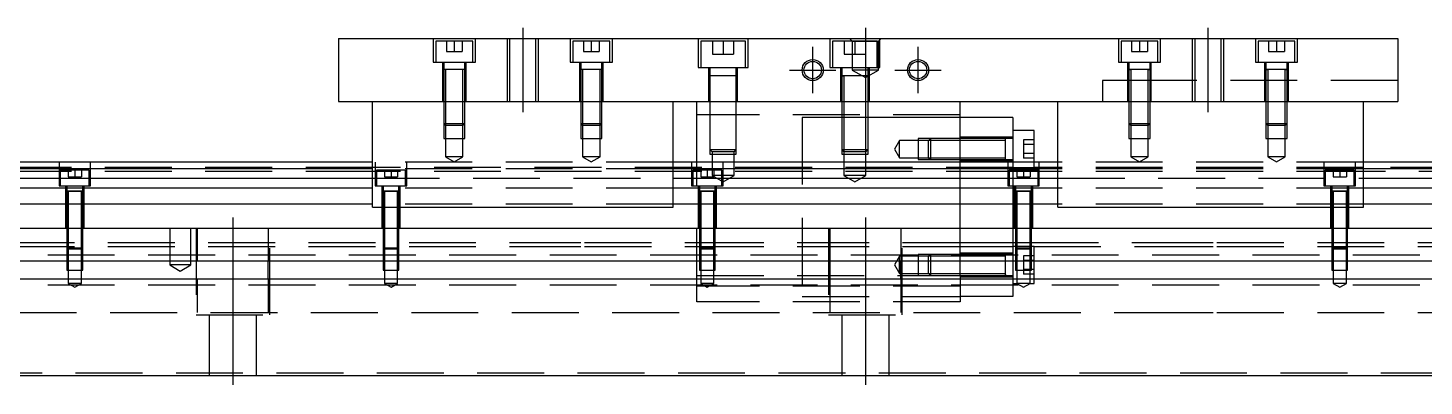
# Model space of a CAD drawing. Extents: x -14 to 1071, y -286 to 102.
# Drawn here: x 251.1 to 516, y -239 to -171 of the extents above; entities that cross this region are included whole.
import ezdxf

# ---------------------------------------------------------------- set-up
doc = ezdxf.new("R2010")
doc.units = 0
doc.linetypes.add('CENTER', pattern=[50.8, 31.75, -6.35, 6.35, -6.35])
doc.linetypes.add('DASHED', pattern=[19.05, 12.7, -6.35])
doc.layers.get('0').update_dxf_attribs({"linetype": 'CONTINUOUS'})
doc.layers.add('CENTER', color=1, linetype='CENTER')

msp = doc.modelspace()

# ---------------------------------------------------------------- linework, layer by layer
at = {"color": 7, "linetype": 'CONTINUOUS'}
for p, q in [((310, -172.99), (310, -184.99)), ((310, -172.99), (511, -172.99)), ((511, -172.99), (511, -184.99)), ((310, -184.99), (511, -184.99)), ((316.5, -204.99), (316.5, -184.99)), ((373.5, -204.99), (373.5, -184.99)), ((378, -196.49), (378, -184.99)), ((428, -196.49), (428, -184.99)), ((446.5, -204.99), (446.5, -184.99)), ((504.5, -204.99), (504.5, -184.99)), ((438, -187.99), (428, -187.99)), ((438, -187.99), (438, -196.49)), ((442, -190.49), (438, -190.49)), ((442, -196.49), (442, -190.49)), ((316.5, -196.49), (0, -196.49)), ((316.5, -197.742272), (0, -197.742272)), ((446.5, -196.49), (373.5, -196.49)), ((446.5, -197.742272), (373.5, -197.742272)), ((820, -196.49), (504.5, -196.49)), ((820, -197.742272), (504.5, -197.742272)), ((0, -199.51668), (316.5, -199.51668)), ((373.5, -199.51668), (446.5, -199.51668)), ((504.5, -199.51668), (820, -199.51668)), ((316.5, -201.413076), (0, -201.413076)), ((261.500006, -201.99), (258.499994, -201.99)), ((259.998804, -201.99), (258.499994, -201.99)), ((261.500006, -201.99), (259.998804, -201.99)), ((321.500006, -201.99), (318.499994, -201.99)), ((319.998804, -201.99), (318.499994, -201.99)), ((321.500006, -201.99), (319.998804, -201.99)), ((446.5, -201.413076), (373.5, -201.413076)), ((381.500006, -201.99), (378.499994, -201.99)), ((379.998804, -201.99), (378.499994, -201.99)), ((381.500006, -201.99), (379.998804, -201.99)), ((441.500006, -201.99), (438.499994, -201.99)), ((439.998804, -201.99), (438.499994, -201.99)), ((441.500006, -201.99), (439.998804, -201.99)), ((501.500006, -201.99), (498.499994, -201.99)), ((499.998804, -201.99), (498.499994, -201.99)), ((501.500006, -201.99), (499.998804, -201.99)), ((820, -201.413076), (504.5, -201.413076)), ((316.5, -204.467372), (0, -204.467372)), ((316.5, -204.99), (373.5, -204.99)), ((446.5, -204.467372), (373.5, -204.467372)), ((446.5, -204.99), (504.5, -204.99)), ((820, -204.467372), (504.5, -204.467372)), ((0, -208.99), (820, -208.99)), ((441.25, -211.74), (441.5, -211.74)), ((436.6, -215.29), (436.6, -213.989994)), ((436.6, -215.99), (436.6, -213.989994)), ((820, -215.29), (0, -215.29)), ((436.6, -215.849954), (436.6, -215.29)), ((436.6, -216.130046), (436.6, -215.849954)), ((820, -218.69), (0, -218.69)), ((436.6, -217.990006), (436.6, -217.98932)), ((0, -236.99), (820, -236.99))]:
    msp.add_line(p, q, dxfattribs=at)
at = {"color": 3, "linetype": 'DASHED'}
for p, q in [((328, -172.99), (328, -177.49)), ((335.5, -173.49), (328.5, -173.49)), ((328.5, -173.49), (328.5, -177.49)), ((330.5, -173.49), (330.5, -175.49)), ((332, -173.49), (332, -175.49)), ((333.5, -173.49), (333.5, -175.49)), ((335.5, -177.49), (335.5, -173.49)), ((336, -177.49), (336, -172.99)), ((342.000006, -172.99), (342.000006, -184.99)), ((342.5, -172.99), (342.5, -184.99)), ((347.5, -184.99), (347.5, -172.99)), ((347.999994, -184.99), (347.999994, -172.99)), ((354, -172.99), (354, -177.49)), ((361.5, -173.49), (354.5, -173.49)), ((354.5, -173.49), (354.5, -177.49)), ((356.5, -173.49), (356.5, -175.49)), ((358, -173.49), (358, -175.49)), ((359.5, -173.49), (359.5, -175.49)), ((361.5, -177.49), (361.5, -173.49)), ((362, -177.49), (362, -172.99)), ((378.25, -172.99), (378.25, -178.49)), ((379.5, -173.49), (378.75, -173.49)), ((378.75, -173.49), (378.75, -178.49)), ((386.5, -173.49), (379.5, -173.49)), ((381, -173.49), (381, -175.99)), ((383, -173.49), (383, -175.49)), ((385, -173.49), (385, -175.99)), ((387.25, -173.49), (386.5, -173.49)), ((387.25, -178.49), (387.25, -173.49)), ((387.75, -178.49), (387.75, -172.99)), ((403.25, -172.99), (403.25, -178.49)), ((412.25, -173.49), (403.75, -173.49)), ((403.75, -173.49), (403.75, -178.49)), ((406, -173.49), (406, -175.99)), ((407, -172.99), (407.5, -173.49)), ((407.5, -173.49), (407.5, -178.99)), ((407.5, -173.49), (412.5, -173.49)), ((408, -173.49), (408, -175.99)), ((410, -173.49), (410, -175.99)), ((412.25, -178.49), (412.25, -173.49)), ((412.5, -173.49), (413, -172.99)), ((412.5, -178.99), (412.5, -173.49)), ((412.75, -178.49), (412.75, -172.99)), ((458, -172.99), (458, -177.49)), ((465.5, -173.49), (458.5, -173.49)), ((458.5, -173.49), (458.5, -177.49)), ((460.5, -173.49), (460.5, -175.49)), ((462, -173.49), (462, -175.49)), ((463.5, -173.49), (463.5, -175.49)), ((465.5, -177.49), (465.5, -173.49)), ((466, -177.49), (466, -172.99)), ((472.000006, -172.99), (472.000006, -184.99)), ((472.5, -172.99), (472.5, -184.99)), ((477.5, -184.99), (477.5, -172.99)), ((477.999994, -184.99), (477.999994, -172.99)), ((484, -172.99), (484, -177.49)), ((491.5, -173.49), (484.5, -173.49)), ((484.5, -173.49), (484.5, -177.49)), ((486.5, -173.49), (486.5, -175.49)), ((488, -173.49), (488, -175.49)), ((489.5, -173.49), (489.5, -175.49)), ((491.5, -177.49), (491.5, -173.49)), ((492, -177.49), (492, -172.99)), ((330.5, -175.49), (332, -175.49)), ((332, -175.49), (333.5, -175.49)), ((356.5, -175.49), (358, -175.49)), ((358, -175.49), (359.5, -175.49)), ((381, -175.99), (383, -175.99)), ((383, -175.49), (383, -175.99)), ((383, -175.99), (385, -175.99)), ((406, -175.99), (408, -175.99)), ((408, -175.99), (410, -175.99)), ((460.5, -175.49), (462, -175.49)), ((462, -175.49), (463.5, -175.49)), ((486.5, -175.49), (488, -175.49)), ((488, -175.49), (489.5, -175.49)), ((328, -177.49), (336, -177.49)), ((329.75, -177.49), (329.75, -184.99)), ((334.000006, -178.89), (329.999994, -178.89)), ((330, -177.49), (330, -178.89)), ((330, -178.885), (330, -178.89)), ((330.216708, -178.89), (330, -178.89)), ((330, -178.89), (330, -184.99)), ((330, -178.89), (330, -178.895)), ((330.35, -178.89), (330.35, -184.99)), ((333.65, -184.99), (333.65, -178.89)), ((334, -178.89), (333.783332, -178.89)), ((334, -178.89), (334, -177.49)), ((334, -178.89), (334, -178.885)), ((334, -184.99), (334, -178.89)), ((334, -178.895), (334, -178.89)), ((334.25, -184.99), (334.25, -177.49)), ((354, -177.49), (362, -177.49)), ((355.75, -177.49), (355.75, -184.99)), ((360.000006, -178.89), (355.999994, -178.89)), ((356, -177.49), (356, -178.89)), ((356, -178.885), (356, -178.89)), ((356.216708, -178.89), (356, -178.89)), ((356, -178.89), (356, -184.99)), ((356, -178.89), (356, -178.895)), ((356.35, -178.89), (356.35, -184.99)), ((359.65, -184.99), (359.65, -178.89)), ((360, -178.89), (359.783332, -178.89)), ((360, -178.89), (360, -177.49)), ((360, -178.89), (360, -178.885)), ((360, -184.99), (360, -178.89)), ((360, -178.895), (360, -178.89)), ((360.25, -184.99), (360.25, -177.49)), ((378.25, -178.49), (387.75, -178.49)), ((380.25, -178.49), (380.25, -184.99)), ((380.5, -178.49), (380.5, -180.09)), ((380.5, -180.085), (380.5, -180.09)), ((385.5, -180.09), (380.5, -180.09)), ((380.5, -180.09), (380.5, -184.99)), ((380.5, -180.09), (380.5, -180.095)), ((385.5, -180.09), (385.5, -178.49)), ((385.5, -180.09), (385.5, -180.085)), ((385.5, -184.99), (385.5, -180.09)), ((385.5, -180.095), (385.5, -180.09)), ((385.75, -184.99), (385.75, -178.49)), ((403.25, -178.49), (412.75, -178.49)), ((405.25, -178.49), (405.25, -184.99)), ((410.500006, -180.09), (405.499994, -180.09)), ((405.5, -178.49), (405.5, -180.09)), ((405.5, -180.085), (405.5, -180.09)), ((405.5, -180.09), (405.757448, -180.09)), ((405.757468, -180.09), (405.5, -180.09)), ((405.5, -180.09), (405.5, -184.99)), ((405.5, -180.09), (405.5, -180.095)), ((405.9, -180.09), (405.9, -184.99)), ((412.5, -178.99), (407.5, -178.99)), ((407.5, -178.99), (410, -180.433376)), ((410, -180.433376), (412.5, -178.99)), ((410.1, -184.99), (410.1, -180.09)), ((410.5, -180.09), (410.242552, -180.09)), ((410.242602, -180.09), (410.5, -180.09)), ((410.5, -180.09), (410.5, -178.49)), ((410.5, -180.09), (410.5, -180.085)), ((410.5, -184.99), (410.5, -180.09)), ((410.5, -180.095), (410.5, -180.09)), ((410.75, -184.99), (410.75, -178.49)), ((458, -177.49), (466, -177.49)), ((459.75, -177.49), (459.75, -184.99)), ((460, -177.49), (460, -178.89)), ((460, -178.885), (460, -178.89)), ((460, -178.89), (460.216462, -178.89)), ((460.216708, -178.89), (460, -178.89)), ((460, -178.89), (460, -184.99)), ((460, -178.89), (460, -178.895)), ((463.783332, -178.89), (460.216708, -178.89)), ((460.35, -178.89), (460.35, -184.99)), ((463.65, -184.99), (463.65, -178.89)), ((464, -178.89), (463.783332, -178.89)), ((463.783538, -178.89), (464, -178.89)), ((464, -178.89), (464, -177.49)), ((464, -178.89), (464, -178.885)), ((464, -184.99), (464, -178.89)), ((464, -178.895), (464, -178.89)), ((464.25, -184.99), (464.25, -177.49)), ((484, -177.49), (492, -177.49)), ((485.75, -177.49), (485.75, -184.99)), ((486, -177.49), (486, -178.89)), ((486, -178.885), (486, -178.89)), ((486, -178.89), (486.216462, -178.89)), ((486.216708, -178.89), (486, -178.89)), ((486, -178.89), (486, -184.99)), ((486, -178.89), (486, -178.895)), ((489.783332, -178.89), (486.216708, -178.89)), ((486.35, -178.89), (486.35, -184.99)), ((489.65, -184.99), (489.65, -178.89)), ((490, -178.89), (489.783332, -178.89)), ((489.783538, -178.89), (490, -178.89)), ((490, -178.89), (490, -177.49)), ((490, -178.89), (490, -178.885)), ((490, -184.99), (490, -178.89)), ((490, -178.895), (490, -178.89)), ((490.25, -184.99), (490.25, -177.49)), ((455, -180.99), (455, -184.99)), ((465, -180.99), (455, -180.99)), ((511, -180.99), (465, -180.99)), ((330, -184.99), (330, -189.14)), ((330.000006, -184.99), (330.000006, -189.140006)), ((330.35, -184.99), (330.35, -189.49)), ((333.65, -189.49), (333.65, -184.99)), ((333.999994, -189.140006), (333.999994, -184.99)), ((334, -189.14), (334, -184.99)), ((356, -184.99), (356, -189.14)), ((356.000006, -184.99), (356.000006, -189.140006)), ((356.35, -184.99), (356.35, -189.49)), ((359.65, -189.49), (359.65, -184.99)), ((359.999994, -189.140006), (359.999994, -184.99)), ((360, -189.14), (360, -184.99)), ((380.5, -184.99), (380.5, -194.09)), ((380.500006, -184.99), (380.500002, -194.09)), ((385.499998, -194.09), (385.499994, -184.99)), ((385.5, -194.09), (385.5, -184.99)), ((405.5, -184.99), (405.5, -194.09)), ((405.500006, -184.99), (405.500002, -194.09)), ((405.9, -184.99), (405.9, -194.49)), ((410.1, -194.49), (410.1, -184.99)), ((410.499998, -194.09), (410.499994, -184.99)), ((410.5, -194.09), (410.5, -184.99)), ((460, -184.99), (460, -189.14)), ((460.000006, -184.99), (460.000002, -189.14)), ((460.35, -184.99), (460.35, -189.49)), ((463.65, -189.49), (463.65, -184.99)), ((463.999998, -189.14), (463.999994, -184.99)), ((464, -189.14), (464, -184.99)), ((486, -184.99), (486, -189.14)), ((486.000006, -184.99), (486.000002, -189.14)), ((486.35, -184.99), (486.35, -189.49)), ((489.65, -189.49), (489.65, -184.99)), ((489.999998, -189.14), (489.999994, -184.99)), ((490, -189.14), (490, -184.99)), ((428, -187.49), (378, -187.49)), ((398, -187.99), (398, -221.99)), ((405.5, -187.99), (398, -187.99)), ((405.9, -187.99), (405.5, -187.99)), ((410.1, -187.99), (405.9, -187.99)), ((410.5, -187.99), (410.1, -187.99)), ((421.5, -187.99), (410.5, -187.99)), ((428, -187.99), (421.5, -187.99)), ((330, -189.14), (334, -189.14)), ((330, -189.14), (330.35, -189.49)), ((330.000006, -189.140006), (330.000006, -191.99)), ((333.65, -189.49), (330.35, -189.49)), ((330.35, -189.49), (330.35, -191.99)), ((333.65, -189.49), (334, -189.14)), ((333.65, -191.99), (333.65, -189.49)), ((333.999994, -191.99), (333.999994, -189.140006)), ((356, -189.14), (360, -189.14)), ((356, -189.14), (356.35, -189.49)), ((356.000006, -189.140006), (356.000006, -191.99)), ((359.65, -189.49), (356.35, -189.49)), ((356.35, -189.49), (356.35, -191.99)), ((359.65, -189.49), (360, -189.14)), ((359.65, -191.99), (359.65, -189.49)), ((359.999994, -191.99), (359.999994, -189.140006)), ((460, -189.14), (464, -189.14)), ((460, -189.14), (460.35, -189.49)), ((460.000002, -189.14), (460.000006, -191.99)), ((463.65, -189.49), (460.35, -189.49)), ((460.35, -189.49), (460.35, -191.99)), ((463.65, -189.49), (464, -189.14)), ((463.65, -191.99), (463.65, -189.49)), ((463.999994, -191.99), (463.999998, -189.14)), ((486, -189.14), (490, -189.14)), ((486, -189.14), (486.35, -189.49)), ((486.000002, -189.14), (486.000006, -191.99)), ((489.65, -189.49), (486.35, -189.49)), ((486.35, -189.49), (486.35, -191.99)), ((489.65, -189.49), (490, -189.14)), ((489.65, -191.99), (489.65, -189.49)), ((489.999994, -191.99), (489.999998, -189.14)), ((330.000006, -191.99), (333.999994, -191.99)), ((330.35, -191.99), (330.35, -195.49)), ((333.65, -195.49), (333.65, -191.99)), ((356.000006, -191.99), (359.999994, -191.99)), ((356.35, -191.99), (356.35, -195.49)), ((359.65, -195.49), (359.65, -191.99)), ((416.5, -192.34), (415.547372, -193.99)), ((416.5, -195.64), (416.5, -192.34)), ((420, -192.34), (416.5, -192.34)), ((422.35, -191.990002), (420, -191.990006)), ((420, -191.990006), (420, -195.989994)), ((422, -192.34), (420, -192.34)), ((422.35, -191.99), (422, -192.34)), ((422, -195.64), (422, -192.34)), ((428, -192.34), (422, -192.34)), ((422.35, -191.99), (422.35, -195.99)), ((428, -191.990002), (422.35, -191.99)), ((428, -191.990006), (422.35, -191.990002)), ((438, -191.74), (428, -191.74)), ((438, -191.989999), (428, -191.990002)), ((436.6, -192.34), (428, -192.34)), ((436.6, -195.99), (436.6, -191.99)), ((440, -192.25795), (440, -193.123974)), ((442, -192.25795), (440, -192.25795)), ((440, -193.123974), (440, -194.856026)), ((442, -193.123974), (440, -193.123974)), ((460.000006, -191.99), (463.999994, -191.99)), ((460.35, -191.99), (460.35, -195.49)), ((463.65, -195.49), (463.65, -191.99)), ((486.000006, -191.99), (489.999994, -191.99)), ((486.35, -191.99), (486.35, -195.49)), ((489.65, -195.49), (489.65, -191.99)), ((333.65, -195.49), (330.35, -195.49)), ((330.35, -195.49), (332, -196.442628)), ((332, -196.442628), (333.65, -195.49)), ((359.65, -195.49), (356.35, -195.49)), ((356.35, -195.49), (358, -196.442628)), ((358, -196.442628), (359.65, -195.49)), ((380.5, -194.09), (385.5, -194.09)), ((380.5, -194.09), (380.9, -194.49)), ((380.500002, -194.09), (380.500006, -194.99)), ((380.500006, -194.99), (385.499994, -194.99)), ((385.1, -194.49), (380.9, -194.49)), ((380.9, -194.49), (380.9, -194.99)), ((380.9, -194.99), (380.9, -198.99)), ((385.1, -194.49), (385.5, -194.09)), ((385.1, -194.99), (385.1, -194.49)), ((385.1, -198.99), (385.1, -194.99)), ((385.499994, -194.99), (385.499998, -194.09)), ((405.5, -194.09), (410.5, -194.09)), ((405.5, -194.09), (405.9, -194.49)), ((405.500002, -194.09), (405.500006, -194.99)), ((405.500006, -194.99), (410.499994, -194.99)), ((410.1, -194.49), (405.9, -194.49)), ((405.9, -194.49), (405.9, -194.99)), ((405.9, -194.99), (405.9, -198.99)), ((410.1, -194.49), (410.5, -194.09)), ((410.1, -194.99), (410.1, -194.49)), ((410.1, -198.99), (410.1, -194.99)), ((410.499994, -194.99), (410.499998, -194.09)), ((415.547372, -193.99), (416.5, -195.64)), ((416.5, -195.64), (420, -195.64)), ((420, -195.64), (422, -195.64)), ((420, -195.989994), (422.35, -195.989998)), ((422, -195.64), (422.35, -195.99)), ((422, -195.64), (428, -195.64)), ((422.35, -195.989998), (428, -195.989994)), ((422.35, -195.99), (428, -195.989998)), ((428, -195.64), (436.6, -195.64)), ((428, -195.989998), (436.605, -195.99)), ((436.595, -195.99), (438, -195.99)), ((440, -194.856026), (440, -195.72205)), ((442, -194.856026), (440, -194.856026)), ((442, -195.72205), (440, -195.72205)), ((463.65, -195.49), (460.35, -195.49)), ((460.35, -195.49), (462, -196.442628)), ((462, -196.442628), (463.65, -195.49)), ((489.65, -195.49), (486.35, -195.49)), ((486.35, -195.49), (488, -196.442628)), ((488, -196.442628), (489.65, -195.49)), ((316.5, -197.49), (40.5, -197.49)), ((316.5, -198.24), (40.5, -198.24)), ((257, -196.49), (257, -200.99)), ((262.75, -197.99), (257.25, -197.99)), ((257.25, -197.99), (257.25, -200.99)), ((258.75, -197.99), (258.75, -199.29)), ((260, -197.99), (260, -199.29)), ((261.25, -197.99), (261.25, -199.29)), ((262.75, -200.99), (262.75, -197.99)), ((263, -200.99), (263, -196.49)), ((373.5, -196.49), (316.5, -196.49)), ((398, -197.49), (316.5, -197.49)), ((373.5, -197.742272), (316.5, -197.742272)), ((398, -198.24), (316.5, -198.24)), ((317, -196.49), (317, -200.99)), ((322.75, -197.99), (317.25, -197.99)), ((317.25, -197.99), (317.25, -200.99)), ((318.75, -197.99), (318.75, -199.29)), ((320, -197.99), (320, -199.29)), ((321.25, -197.99), (321.25, -199.29)), ((322.75, -200.99), (322.75, -197.99)), ((323, -200.99), (323, -196.49)), ((377, -196.49), (377, -200.99)), ((382.75, -197.99), (377.25, -197.99)), ((377.25, -197.99), (377.25, -200.99)), ((378, -200.99), (378, -196.49)), ((378.75, -197.99), (378.75, -199.29)), ((380, -197.99), (380, -199.29)), ((381.25, -197.99), (381.25, -199.29)), ((382.75, -200.99), (382.75, -197.99)), ((383, -200.99), (383, -196.49)), ((438, -197.49), (398, -197.49)), ((438, -198.24), (398, -198.24)), ((428, -196.24), (438, -196.24)), ((428, -204.99), (428, -196.49)), ((437, -196.49), (437, -200.99)), ((442.75, -197.99), (437.25, -197.99)), ((437.25, -197.99), (437.25, -200.99)), ((438, -196.49), (438, -200.99)), ((438, -197.49), (442, -197.49)), ((504.5, -198.24), (438, -198.24)), ((438.75, -197.99), (438.75, -199.29)), ((440, -197.99), (440, -199.29)), ((441.25, -197.99), (441.25, -199.29)), ((442, -197.49), (442, -196.49)), ((504.5, -197.49), (442, -197.49)), ((442.75, -200.99), (442.75, -197.99)), ((443, -200.99), (443, -196.49)), ((504.5, -196.49), (446.5, -196.49)), ((504.5, -197.742272), (446.5, -197.742272)), ((497, -196.49), (497, -200.99)), ((502.75, -197.99), (497.25, -197.99)), ((497.25, -197.99), (497.25, -200.99)), ((498.75, -197.99), (498.75, -199.29)), ((500, -197.99), (500, -199.29)), ((501.25, -197.99), (501.25, -199.29)), ((502.75, -200.99), (502.75, -197.99)), ((503, -200.99), (503, -196.49)), ((770, -197.49), (504.5, -197.49)), ((737.25, -198.24), (504.5, -198.24)), ((257, -200.99), (263, -200.99)), ((258.25, -200.99), (258.25, -208.99)), ((258.5, -200.99), (258.5, -201.99)), ((258.75, -199.29), (260, -199.29)), ((260, -199.29), (261.25, -199.29)), ((261.5, -201.99), (261.5, -200.99)), ((261.75, -208.99), (261.75, -200.99)), ((316.5, -199.51668), (373.5, -199.51668)), ((317, -200.99), (323, -200.99)), ((318.25, -200.99), (318.25, -208.99)), ((318.5, -200.99), (318.5, -201.99)), ((318.75, -199.29), (320, -199.29)), ((320, -199.29), (321.25, -199.29)), ((321.5, -201.99), (321.5, -200.99)), ((321.75, -208.99), (321.75, -200.99)), ((377, -200.99), (383, -200.99)), ((378.25, -200.99), (378.25, -208.99)), ((378.5, -200.99), (378.5, -201.99)), ((378.75, -199.29), (380, -199.29)), ((380, -199.29), (381.25, -199.29)), ((385.1, -198.99), (380.9, -198.99)), ((380.9, -198.99), (383, -200.202436)), ((381.5, -201.99), (381.5, -200.99)), ((381.75, -208.99), (381.75, -200.99)), ((383, -200.202436), (385.1, -198.99)), ((410.1, -198.99), (405.9, -198.99)), ((405.9, -198.99), (408, -200.202436)), ((408, -200.202436), (410.1, -198.99)), ((437, -200.99), (443, -200.99)), ((438, -200.99), (438, -204.99)), ((438.25, -200.99), (438.25, -208.99)), ((438.5, -200.99), (438.5, -201.99)), ((438.75, -199.29), (440, -199.29)), ((440, -199.29), (441.25, -199.29)), ((441.5, -201.99), (441.5, -200.99)), ((441.75, -208.99), (441.75, -200.99)), ((446.5, -199.51668), (504.5, -199.51668)), ((497, -200.99), (503, -200.99)), ((498.25, -200.99), (498.25, -208.99)), ((498.5, -200.99), (498.5, -201.99)), ((498.75, -199.29), (500, -199.29)), ((500, -199.29), (501.25, -199.29)), ((501.5, -201.99), (501.5, -200.99)), ((501.75, -208.99), (501.75, -200.99)), ((261.500006, -201.99), (258.499994, -201.99)), ((258.5, -201.985), (258.5, -201.99)), ((258.5, -201.99), (258.62467, -201.99)), ((258.624678, -201.99), (258.5, -201.99)), ((258.5, -201.99), (258.5, -201.995)), ((258.5, -201.99), (258.5, -208.99)), ((258.62467, -201.99), (261.375392, -201.99)), ((259.998804, -201.99), (258.624678, -201.99)), ((258.75, -201.99), (258.75, -208.99)), ((261.37533, -201.99), (259.998804, -201.99)), ((261.25, -208.99), (261.25, -201.99)), ((261.5, -201.99), (261.37533, -201.99)), ((261.375392, -201.99), (261.5, -201.99)), ((261.5, -201.99), (261.5, -201.985)), ((261.5, -201.995), (261.5, -201.99)), ((261.5, -208.99), (261.5, -201.99)), ((373.5, -201.413076), (316.5, -201.413076)), ((321.500006, -201.99), (318.499994, -201.99)), ((318.5, -201.985), (318.5, -201.99)), ((318.5, -201.99), (318.62467, -201.99)), ((318.624678, -201.99), (318.5, -201.99)), ((318.5, -201.99), (318.5, -201.995)), ((318.5, -201.99), (318.5, -208.99)), ((318.62467, -201.99), (321.375392, -201.99)), ((319.998804, -201.99), (318.624678, -201.99)), ((318.75, -201.99), (318.75, -208.99)), ((321.37533, -201.99), (319.998804, -201.99)), ((321.25, -208.99), (321.25, -201.99)), ((321.5, -201.99), (321.37533, -201.99)), ((321.375392, -201.99), (321.5, -201.99)), ((321.5, -201.99), (321.5, -201.985)), ((321.5, -201.995), (321.5, -201.99)), ((321.5, -208.99), (321.5, -201.99)), ((381.500006, -201.99), (378.499994, -201.99)), ((378.5, -201.985), (378.5, -201.99)), ((378.5, -201.99), (378.62467, -201.99)), ((378.624678, -201.99), (378.5, -201.99)), ((378.5, -201.99), (378.5, -201.995)), ((378.5, -201.99), (378.5, -208.99)), ((378.62467, -201.99), (381.375392, -201.99)), ((379.998804, -201.99), (378.624678, -201.99)), ((378.75, -201.99), (378.75, -208.99)), ((381.37533, -201.99), (379.998804, -201.99)), ((381.25, -208.99), (381.25, -201.99)), ((381.5, -201.99), (381.37533, -201.99)), ((381.375392, -201.99), (381.5, -201.99)), ((381.5, -201.99), (381.5, -201.985)), ((381.5, -201.995), (381.5, -201.99)), ((381.5, -208.99), (381.5, -201.99)), ((441.500006, -201.99), (438.499994, -201.99)), ((438.5, -201.985), (438.5, -201.99)), ((438.5, -201.99), (438.62467, -201.99)), ((438.624678, -201.99), (438.5, -201.99)), ((438.5, -201.99), (438.5, -201.995)), ((438.5, -201.99), (438.5, -208.99)), ((438.62467, -201.99), (441.375392, -201.99)), ((439.998804, -201.99), (438.624678, -201.99)), ((438.75, -201.99), (438.75, -208.99)), ((441.37533, -201.99), (439.998804, -201.99)), ((441.25, -208.99), (441.25, -201.99)), ((441.5, -201.99), (441.37533, -201.99)), ((441.375392, -201.99), (441.5, -201.99)), ((441.5, -201.99), (441.5, -201.985)), ((441.5, -201.995), (441.5, -201.99)), ((441.5, -208.99), (441.5, -201.99)), ((504.5, -201.413076), (446.5, -201.413076)), ((501.500006, -201.99), (498.499994, -201.99)), ((498.5, -201.985), (498.5, -201.99)), ((498.5, -201.99), (498.62467, -201.99)), ((498.624678, -201.99), (498.5, -201.99)), ((498.5, -201.99), (498.5, -201.995)), ((498.5, -201.99), (498.5, -208.99)), ((498.62467, -201.99), (501.375392, -201.99)), ((499.998804, -201.99), (498.624678, -201.99)), ((498.75, -201.99), (498.75, -208.99)), ((501.37533, -201.99), (499.998804, -201.99)), ((501.25, -208.99), (501.25, -201.99)), ((501.5, -201.99), (501.37533, -201.99)), ((501.375392, -201.99), (501.5, -201.99)), ((501.5, -201.99), (501.5, -201.985)), ((501.5, -201.995), (501.5, -201.99)), ((501.5, -208.99), (501.5, -201.99)), ((373.5, -204.467372), (316.5, -204.467372)), ((428, -208.99), (428, -204.99)), ((438, -204.99), (438, -208.99)), ((504.5, -204.467372), (446.5, -204.467372)), ((258.5, -208.99), (258.5, -212.74)), ((258.500006, -208.99), (258.500002, -212.74)), ((258.75, -208.99), (258.75, -212.99)), ((261.25, -212.99), (261.25, -208.99)), ((261.499998, -212.74), (261.499994, -208.99)), ((261.5, -212.74), (261.5, -208.99)), ((278, -208.99), (278, -215.99)), ((282, -215.99), (282, -208.99)), ((283, -208.99), (283, -225.49)), ((283.291796, -215.29), (283.291796, -208.99)), ((296.708204, -208.99), (296.708204, -215.29)), ((297, -225.49), (297, -208.99)), ((318.5, -208.99), (318.5, -212.74)), ((318.500006, -208.99), (318.500002, -212.74)), ((318.75, -208.99), (318.75, -212.99)), ((321.25, -212.99), (321.25, -208.99)), ((321.499998, -212.74), (321.499994, -208.99)), ((321.5, -212.74), (321.5, -208.99)), ((378, -215.29), (378, -208.99)), ((378.5, -208.99), (378.5, -212.74)), ((378.500006, -208.99), (378.500002, -212.74)), ((378.75, -208.99), (378.75, -212.99)), ((381.25, -212.99), (381.25, -208.99)), ((381.499998, -212.74), (381.499994, -208.99)), ((381.5, -212.74), (381.5, -208.99)), ((403, -208.99), (403, -225.49)), ((403.291796, -215.29), (403.291796, -208.99)), ((416.708204, -208.99), (416.708204, -215.29)), ((417, -225.49), (417, -208.99)), ((428, -215.29), (428, -208.99)), ((438, -208.99), (438, -215.29)), ((438.5, -208.99), (438.5, -212.74)), ((438.500006, -208.99), (438.500002, -212.74)), ((438.75, -208.99), (438.75, -212.99)), ((441.25, -212.99), (441.25, -208.99)), ((441.499998, -212.74), (441.499994, -208.99)), ((441.5, -212.74), (441.5, -208.99)), ((498.5, -208.99), (498.5, -212.74)), ((498.500006, -208.99), (498.500002, -212.74)), ((498.75, -208.99), (498.75, -212.99)), ((501.25, -212.99), (501.25, -208.99)), ((501.499998, -212.74), (501.499994, -208.99)), ((501.5, -212.74), (501.5, -208.99)), ((56.708204, -211.74), (343.291796, -211.74)), ((343.291796, -211.74), (356.708204, -211.74)), ((356.708204, -211.74), (378, -211.74)), ((378, -211.74), (398, -211.74)), ((398, -211.74), (428, -211.74)), ((428, -211.74), (438, -211.74)), ((438, -211.74), (438.5, -211.74)), ((438.5, -211.74), (438.75, -211.74)), ((438.75, -211.74), (441.25, -211.74)), ((441.5, -211.74), (463.291796, -211.74)), ((463.291796, -211.74), (476.708204, -211.74)), ((476.708204, -211.74), (738.5, -211.74)), ((820, -214.14), (0, -214.14)), ((56.708204, -212.49), (343.291796, -212.49)), ((258.5, -212.74), (261.5, -212.74)), ((258.5, -212.74), (258.75, -212.99)), ((258.500002, -212.74), (258.500006, -215.29)), ((261.25, -212.99), (258.75, -212.99)), ((258.75, -212.99), (258.75, -216.99)), ((261.25, -212.99), (261.5, -212.74)), ((261.25, -216.99), (261.25, -212.99)), ((261.499994, -215.29), (261.499998, -212.74)), ((318.5, -212.74), (321.5, -212.74)), ((318.5, -212.74), (318.75, -212.99)), ((318.500002, -212.74), (318.500006, -215.29)), ((321.25, -212.99), (318.75, -212.99)), ((318.75, -212.99), (318.75, -216.99)), ((321.25, -212.99), (321.5, -212.74)), ((321.25, -216.99), (321.25, -212.99)), ((321.499994, -215.29), (321.499998, -212.74)), ((343.291796, -212.49), (356.708204, -212.49)), ((356.708204, -212.49), (378, -212.49)), ((378, -212.49), (398, -212.49)), ((378.5, -212.74), (381.5, -212.74)), ((378.5, -212.74), (378.75, -212.99)), ((378.500002, -212.74), (378.500006, -215.29)), ((381.25, -212.99), (378.75, -212.99)), ((378.75, -212.99), (378.75, -216.99)), ((381.25, -212.99), (381.5, -212.74)), ((381.25, -216.99), (381.25, -212.99)), ((381.499994, -215.29), (381.499998, -212.74)), ((398, -212.489994), (428, -212.489994)), ((398, -212.49), (428, -212.49)), ((416.5, -214.34), (415.547372, -215.99)), ((416.5, -217.64), (416.5, -214.34)), ((420, -214.34), (416.5, -214.34)), ((422.35, -213.990002), (420, -213.990006)), ((420, -213.990006), (420, -217.989994)), ((422, -214.34), (420, -214.34)), ((422.35, -213.99), (422, -214.34)), ((422, -217.64), (422, -214.34)), ((428, -214.34), (422, -214.34)), ((422.35, -213.99), (422.35, -217.99)), ((428, -213.99), (422.35, -213.99)), ((428, -213.990006), (422.35, -213.990002)), ((428, -212.489994), (438, -212.489994)), ((428, -212.49), (438, -212.49)), ((438, -213.74), (428, -213.74)), ((436.6, -213.99), (428, -213.99)), ((436.6, -214.34), (428, -214.34)), ((436.6, -213.99), (436.595, -213.99)), ((436.6, -217.990006), (436.6, -213.989994)), ((436.6, -213.99), (436.6, -214.206668)), ((436.6, -214.206708), (436.6, -213.99)), ((436.605, -213.99), (436.6, -213.99)), ((438, -213.99), (436.6, -213.99)), ((436.6, -215.289824), (436.6, -214.206708)), ((438.5, -212.49), (438, -212.49)), ((438.75, -212.49), (438.5, -212.49)), ((438.5, -212.74), (441.5, -212.74)), ((438.5, -212.74), (438.75, -212.99)), ((438.500002, -212.74), (438.500006, -215.29)), ((441.25, -212.49), (438.75, -212.49)), ((441.25, -212.99), (438.75, -212.99)), ((438.75, -212.99), (438.75, -216.99)), ((440, -214.25795), (440, -215.123974)), ((442, -214.25795), (440, -214.25795)), ((441.5, -212.49), (441.25, -212.49)), ((441.25, -212.99), (441.5, -212.74)), ((441.25, -216.99), (441.25, -212.99)), ((441.499994, -215.29), (441.499998, -212.74)), ((442, -212.49), (441.5, -212.49)), ((442, -215.29), (442, -212.49)), ((442, -212.49), (463.291796, -212.49)), ((463.291796, -212.49), (476.708204, -212.49)), ((476.708204, -212.49), (738.5, -212.49)), ((498.5, -212.74), (501.5, -212.74)), ((498.5, -212.74), (498.75, -212.99)), ((498.500002, -212.74), (498.500006, -215.29)), ((501.25, -212.99), (498.75, -212.99)), ((498.75, -212.99), (498.75, -216.99)), ((501.25, -212.99), (501.5, -212.74)), ((501.25, -216.99), (501.25, -212.99)), ((501.499994, -215.29), (501.499998, -212.74)), ((258.500006, -215.29), (258.500006, -216.99)), ((258.500006, -216.99), (261.499994, -216.99)), ((258.75, -216.99), (258.75, -219.49)), ((261.25, -219.49), (261.25, -216.99)), ((261.499994, -216.99), (261.499994, -215.29)), ((282, -215.99), (278, -215.99)), ((278, -215.99), (280, -217.1447)), ((280, -217.1447), (282, -215.99)), ((296.708204, -218.69), (296.708204, -215.29)), ((318.500006, -215.29), (318.500006, -216.99)), ((318.500006, -216.99), (321.499994, -216.99)), ((318.75, -216.99), (318.75, -219.49)), ((321.25, -219.49), (321.25, -216.99)), ((321.499994, -216.99), (321.499994, -215.29)), ((378, -217.99), (378, -215.29)), ((378.500006, -215.29), (378.500006, -216.99)), ((378.500006, -216.99), (381.499994, -216.99)), ((378.75, -216.99), (378.75, -219.49)), ((381.25, -219.49), (381.25, -216.99)), ((381.499994, -216.99), (381.499994, -215.29)), ((403.291796, -218.69), (403.291796, -215.29)), ((415.547372, -215.99), (416.5, -217.64)), ((416.708204, -218.69), (416.708204, -215.29)), ((428, -217.99), (428, -215.29)), ((436.6, -215.78999), (436.6, -215.289824)), ((436.6, -216.19001), (436.6, -215.78999)), ((436.6, -217.98932), (436.6, -216.130046)), ((436.6, -217.773332), (436.6, -216.19001)), ((438, -215.29), (438, -218.69)), ((438.500006, -215.29), (438.500006, -216.99)), ((438.500006, -216.99), (441.499994, -216.99)), ((438.75, -216.99), (438.75, -219.49)), ((440, -215.123974), (440, -216.856026)), ((442, -215.123974), (440, -215.123974)), ((442, -216.856026), (440, -216.856026)), ((440, -216.856026), (440, -217.72205)), ((441.25, -219.49), (441.25, -216.99)), ((441.499994, -216.99), (441.499994, -215.29)), ((442, -218.69), (442, -215.29)), ((498.500006, -215.29), (498.500006, -216.99)), ((498.500006, -216.99), (501.499994, -216.99)), ((498.75, -216.99), (498.75, -219.49)), ((501.25, -219.49), (501.25, -216.99)), ((501.499994, -216.99), (501.499994, -215.29)), ((820, -219.84), (0, -219.84)), ((261.25, -219.49), (258.75, -219.49)), ((258.75, -219.49), (260, -220.211688)), ((260, -220.211688), (261.25, -219.49)), ((283.291796, -224.99), (283.291796, -218.69)), ((296.708204, -218.69), (296.708204, -224.99)), ((321.25, -219.49), (318.75, -219.49)), ((318.75, -219.49), (320, -220.211688)), ((320, -220.211688), (321.25, -219.49)), ((378, -217.99), (428, -217.99)), ((378, -218.69), (378, -217.99)), ((378, -222.99), (378, -218.69)), ((381.25, -219.49), (378.75, -219.49)), ((378.75, -219.49), (380, -220.211688)), ((380, -220.211688), (381.25, -219.49)), ((403.291796, -224.99), (403.291796, -218.69)), ((416.5, -217.64), (420, -217.64)), ((416.708204, -218.69), (416.708204, -224.99)), ((420, -217.64), (422, -217.64)), ((422, -217.64), (428, -217.64)), ((422, -217.64), (422.35, -217.99)), ((428, -217.64), (436.6, -217.64)), ((428, -217.99), (428, -218.69)), ((428, -217.99), (436.6, -217.99)), ((428, -218.24), (438, -218.24)), ((428, -218.69), (428, -222.99)), ((436.595, -217.99), (436.6, -217.99)), ((436.6, -217.773292), (436.6, -217.99)), ((436.6, -217.99), (436.6, -217.773332)), ((436.6, -217.99), (436.605, -217.99)), ((436.6, -217.99), (438, -217.99)), ((438, -218.69), (438, -221.99)), ((438, -219.49), (438.75, -219.49)), ((441.25, -219.49), (438.75, -219.49)), ((441.25, -219.49), (438.75, -219.49)), ((438.75, -219.49), (440, -220.211688)), ((442, -217.72205), (440, -217.72205)), ((440, -220.211688), (441.25, -219.49)), ((441.25, -219.49), (442, -219.49)), ((442, -219.49), (442, -218.69)), ((501.25, -219.49), (498.75, -219.49)), ((498.75, -219.49), (500, -220.211688)), ((500, -220.211688), (501.25, -219.49)), ((428, -219.998332), (378, -219.998332)), ((398, -221.99), (428, -221.99)), ((438, -221.99), (428, -221.99)), ((0, -224.99), (463.291796, -224.99)), ((428, -222.99), (378, -222.99)), ((463.291796, -224.99), (476.708204, -224.99)), ((476.708204, -224.99), (763.291796, -224.99)), ((283, -225.49), (297, -225.49)), ((285.5, -225.49), (285.5, -236.99)), ((294.5, -236.99), (294.5, -225.49)), ((403, -225.49), (417, -225.49)), ((405.5, -225.49), (405.5, -236.99)), ((414.5, -236.99), (414.5, -225.49)), ((12.499994, -236.49), (820, -236.49))]:
    msp.add_line(p, q, dxfattribs=at)
at = {"color": 3, "linetype": 'CONTINUOUS'}
for centre in [(400, -178.99), (420, -178.99)]:
    msp.add_circle(centre, 2, dxfattribs=at)
at = {"color": 7, "linetype": 'CONTINUOUS'}
for centre in [(400, -178.99), (420, -178.99)]:
    msp.add_circle(centre, 1.65, dxfattribs=at)
at = {"layer": 'CENTER', "color": 1, "linetype": 'CENTER'}
for p, q in [((345, -170.99), (345, -186.99)), ((410, -170.99), (410, -182.433376)), ((475, -170.99), (475, -186.99)), ((400, -183.39), (400, -174.59)), ((420, -183.39), (420, -174.59)), ((395.6, -178.99), (404.4, -178.99)), ((415.6, -178.99), (424.4, -178.99)), ((290, -206.99), (290, -238.99)), ((410, -206.99), (410, -238.99))]:
    msp.add_line(p, q, dxfattribs=at)

doc.saveas('drawing.dxf')
